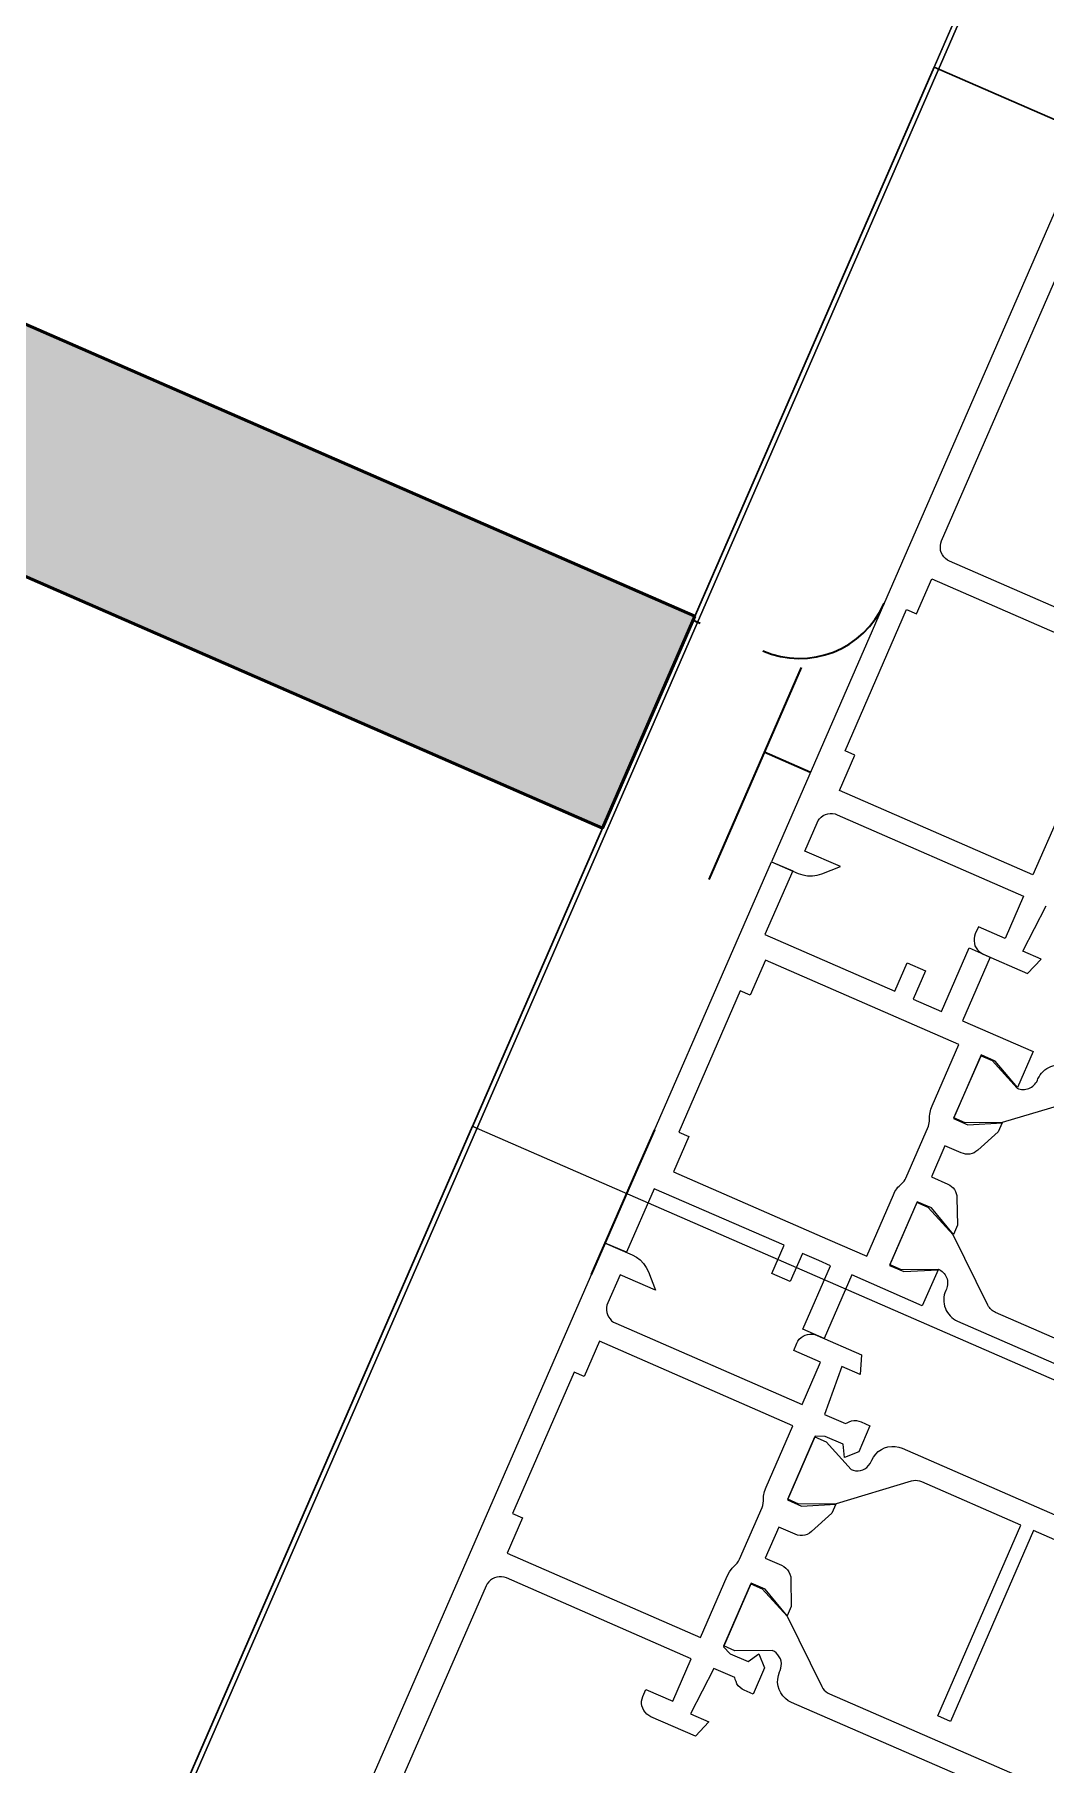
# Model space of a CAD drawing. Header units: millimetres. Extents: x -37281 to 954596, y -59787 to 956680.
# Drawn here: x 868566.2 to 868631.8, y -17724.1 to -17611.8 of the extents above; entities that cross this region are included whole.
import ezdxf

# ---------------------------------------------------------------- set-up
doc = ezdxf.new("R2010")
doc.units = ezdxf.units.MM
doc.header["$MEASUREMENT"] = 0
doc.linetypes.add('Dot & Dashed', pattern=[670.277762, 352.777767, -176.388884, 0, -141.111112])
for name, color, linetype, lineweight in [('0_Pen_No__2', 8, 'Continuous', 15), ('0_Pen_No__6', 7, 'Continuous', 35), ('New_A-20-M_Roof_Pen_No__93', 8, 'Continuous', 13), ('New_A-25-M_Curtain_Wall_Pen_No__90', 8, 'Continuous', 20), ('New_A-25-M_Wall_Ext_Pen_No__87', 8, 'Continuous', 20), ('New_ArchiCAD Windows_Pen_No__1', 7, 'Continuous', 13), ('New_ArchiCAD Windows_Pen_No__3', 7, 'Continuous', 18)]:
    doc.layers.add(name, color=color, linetype=linetype, lineweight=lineweight)
for name, color, linetype, lineweight, true_color in [('0_Pen_No__40', 7, 'Continuous', 35, 0x2a2a2a), ('New_A-25-M_Curtain_Wall_Pen_No__69', 7, 'Continuous', 20, 0x606060), ('New_A-25-M_Wall_Int_Pen_No__107', 7, 'Continuous', 15, 0xa6a6a6), ('New_A-25-M_Wall_Int_Pen_No__27', 7, 'Continuous', 50, 0x2a2a2a), ('New_ArchiCAD Windows_Pen_No__23', 7, 'Continuous', 30, 0x2a2a2a)]:
    doc.layers.add(name, color=color, linetype=linetype, lineweight=lineweight, true_color=true_color)
for name, color, linetype in [('New_A-20-M_Roof', 7, 'Continuous'), ('New_A-25-M_Curtain_Wall', 7, 'Continuous'), ('New_A-25-M_Wall_Ext', 7, 'Continuous'), ('New_A-25-M_Wall_Int', 7, 'Continuous'), ('New_ArchiCAD Windows', 7, 'Continuous')]:
    doc.layers.add(name, color=color, linetype=linetype)

# ---------------------------------------------------------------- blocks, each defined once
blk = doc.blocks.new('Wall_243_2', base_point=(874395.1, -4631.3))
at = {"layer": 'New_A-25-M_Wall_Ext_Pen_No__87', "linetype": 'Continuous', "flags": 128}
blk.add_lwpolyline([(874303.43, -4591.33), (866444.97, -22613.27)], dxfattribs=at)
blk = doc.blocks.new('Wall_245_2', base_point=(874285.09, -4632.6))
at = {"layer": 'New_A-25-M_Wall_Ext_Pen_No__87', "linetype": 'Continuous', "flags": 128}
blk.add_lwpolyline([(866444.68, -22613.14), (869168.27, -16367.08)], dxfattribs=at)
blk = doc.blocks.new('Triple Window 19_2')
at = {"layer": 'New_ArchiCAD Windows_Pen_No__1', "linetype": 'Continuous'}
for p, q in [((-1175, -0.5), (-1175, 0)), ((1175, -0.5), (1175, 0)), ((-1175, -190), (-1175, -0.5)), ((1175, -190), (1175, -0.5))]:
    blk.add_line(p, q, dxfattribs=at)
at = {"layer": 'New_ArchiCAD Windows_Pen_No__23', "linetype": 'Continuous'}
for p, q in [((-1175, 0), (-1125, 0)), ((1100, -190), (1100, 0)), ((1100, 0), (1175, 0))]:
    blk.add_line(p, q, dxfattribs=at)
at = {"layer": 'New_ArchiCAD Windows_Pen_No__3', "linetype": 'Continuous'}
blk.add_line((812.5, 0), (1100, 0), dxfattribs=at)
blk = doc.blocks.new('Wall_353_2', base_point=(874468.42, -4712.54))
at = {"layer": 'New_ArchiCAD Windows', "color": 251, "linetype": 'Continuous', "lineweight": 20, "true_color": 0x606060, "xscale": -1, "zscale": 1000, "rotation": 66.44041158399281}
for p in [(869064.25, -16605.64), (868124.95, -18759.75)]:
    blk.add_blockref('Triple Window 19_2', p, dxfattribs=at)
blk = doc.blocks.new('Wall_376_2', base_point=(868609.04, -17649.59))
at = {"layer": 'New_A-25-M_Wall_Int_Pen_No__107', "linetype": 'Continuous'}
blk.add_hatch(color=256, dxfattribs=at).paths.add_polyline_path([(868609.04, -17649.59), (868432.41, -17572.57), (868440.16, -17592.31), (868603.04, -17663.34)])
at = {"layer": 'New_A-25-M_Wall_Int_Pen_No__27', "linetype": 'Continuous', "flags": 128}
for points in [[(868609.04, -17649.59), (868432.41, -17572.57)], [(868440.16, -17592.31), (868603.04, -17663.34)], [(868603.04, -17663.34), (868609.04, -17649.59)]]:
    blk.add_lwpolyline(points, dxfattribs=at)
blk = doc.blocks.new('Morph_2_2', base_point=(864302.5, 0))
at = {"layer": 'New_A-20-M_Roof_Pen_No__93', "linetype": 'Continuous', "flags": 128}
blk.add_lwpolyline([(866367.03, -22792.01), (874315.32, -4564.06)], dxfattribs=at)
blk = doc.blocks.new('Beam_8_2', base_point=(874303.43, -4591.33))
at = {"layer": 'New_A-25-M_Curtain_Wall_Pen_No__69', "linetype": 'Dot & Dashed'}
blk.add_line((874303.43, -4591.33), (866444.97, -22613.27), dxfattribs=at)
at = {"layer": 'New_A-25-M_Curtain_Wall_Pen_No__90', "linetype": 'Continuous'}
blk.add_line((874303.43, -4591.33), (866444.97, -22613.27), dxfattribs=at)

msp = doc.modelspace()

# ---------------------------------------------------------------- linework, layer by layer
at = {"layer": '0_Pen_No__2', "linetype": 'Continuous', "flags": 128}
for points in [[(868634.8, -17617.86), (868614.01, -17665.52), (868615.75, -17666.28), (868616.05, -17666.38), (868616.36, -17666.44), (868616.67, -17666.44), (868616.98, -17666.4), (868617.28, -17666.31), (868618.49, -17665.83), (868616.17, -17664.83), (868616.97, -17662.99), (868617.05, -17662.85), (868617.14, -17662.73), (868617.25, -17662.62), (868617.38, -17662.53), (868617.52, -17662.46), (868617.67, -17662.42), (868617.83, -17662.39), (868617.98, -17662.4), (868618.14, -17662.42), (868618.29, -17662.48), (868630.39, -17667.75), (868629.19, -17670.5), (868627.45, -17669.74), (868627.25, -17670.2), (868627.2, -17670.35), (868627.17, -17670.5), (868627.17, -17670.66), (868627.19, -17670.82), (868627.23, -17670.97), (868627.3, -17671.11), (868627.39, -17671.24), (868627.5, -17671.35), (868627.63, -17671.44), (868627.76, -17671.52), (868630.65, -17672.78), (868631.53, -17671.85), (868630.33, -17671.33), (868631.85, -17668.39)], [(868637.58, -17651.25), (868625.57, -17646.02), (868625.44, -17645.94), (868625.31, -17645.85), (868625.2, -17645.73), (868625.11, -17645.61), (868625.04, -17645.46), (868625, -17645.31), (868624.98, -17645.16), (868624.98, -17645), (868625.01, -17644.85), (868625.06, -17644.7), (868632.85, -17626.83)], [(868582.44, -17737.94), (868603.22, -17690.27), (868604.96, -17691.03), (868605.24, -17691.18), (868605.49, -17691.37), (868605.71, -17691.59), (868605.88, -17691.85), (868606.02, -17692.13), (868606.49, -17693.33), (868604.18, -17692.33), (868603.38, -17694.16), (868603.33, -17694.31), (868603.3, -17694.46), (868603.3, -17694.62), (868603.32, -17694.77), (868603.37, -17694.92), (868603.44, -17695.06), (868603.53, -17695.19), (868603.63, -17695.31), (868603.76, -17695.4), (868603.9, -17695.47), (868616, -17700.75), (868617.2, -17698), (868615.46, -17697.24), (868615.66, -17696.78), (868615.73, -17696.64), (868615.82, -17696.52), (868615.94, -17696.41), (868616.07, -17696.32), (868616.21, -17696.25), (868616.36, -17696.21), (868616.51, -17696.18), (868616.67, -17696.19), (868616.82, -17696.21), (868616.97, -17696.27), (868619.86, -17697.52), (868619.78, -17698.8), (868618.58, -17698.28), (868617.46, -17701.39), (868618.82, -17701.98), (868618.92, -17701.94), (868619.06, -17701.87), (868619.21, -17701.82), (868619.37, -17701.8), (868619.53, -17701.8), (868619.68, -17701.83), (868619.83, -17701.88), (868620.41, -17702.13), (868619.68, -17703.83), (868618.75, -17704.19), (868618.66, -17703.33), (868617.5, -17702.82), (868616.85, -17702.81), (868615.05, -17706.94), (868615.96, -17707.34), (868618.2, -17707.22), (868617.94, -17707.81), (868616.62, -17709), (868616.49, -17709.1), (868616.34, -17709.18), (868616.19, -17709.23), (868616.03, -17709.25), (868615.87, -17709.25), (868615.7, -17709.23), (868615.55, -17709.17), (868614.49, -17708.71), (868613.61, -17710.73), (868614.67, -17711.19), (868614.81, -17711.27), (868614.94, -17711.37), (868615.06, -17711.49), (868615.15, -17711.62), (868615.21, -17711.77), (868615.26, -17711.93), (868615.27, -17712.09), (868615.3, -17713.86), (868615.04, -17714.46), (868613.6, -17712.74), (868612.69, -17712.34), (868610.89, -17716.47), (868611.34, -17716.94), (868612.5, -17717.44), (868613.2, -17716.93), (868613.56, -17717.85), (868612.82, -17719.55), (868612.24, -17719.29), (868612.1, -17719.22), (868611.97, -17719.12), (868611.86, -17719.01), (868611.77, -17718.88), (868611.71, -17718.74), (868611.66, -17718.59), (868611.63, -17718.48), (868610.27, -17717.89), (868608.75, -17720.83), (868609.95, -17721.35), (868609.07, -17722.27), (868606.18, -17721.02), (868606.04, -17720.94), (868605.92, -17720.85), (868605.81, -17720.73), (868605.72, -17720.61), (868605.65, -17720.46), (868605.6, -17720.31), (868605.58, -17720.16), (868605.58, -17720), (868605.61, -17719.85), (868605.66, -17719.7), (868605.86, -17719.24), (868607.6, -17720), (868608.8, -17717.25), (868596.8, -17712.01), (868596.65, -17711.96), (868596.49, -17711.94), (868596.34, -17711.93), (868596.18, -17711.95), (868596.03, -17712), (868595.89, -17712.07), (868595.76, -17712.16), (868595.65, -17712.27), (868595.55, -17712.39), (868595.48, -17712.53), (868587.68, -17730.41)], [(868637.46, -17711.74), (868631.03, -17708.94), (868625.63, -17721.32), (868624.81, -17720.96), (868630.2, -17708.58), (868623.77, -17705.78), (868623.64, -17705.73), (868623.5, -17705.7), (868623.36, -17705.69), (868623.23, -17705.7), (868623.09, -17705.73), (868618.21, -17707.19), (868615.8, -17707.21), (868615.07, -17706.89), (868616.83, -17702.86), (868617.56, -17703.18), (868619.18, -17704.97), (868619.32, -17705.02), (868619.48, -17705.05), (868619.64, -17705.05), (868619.79, -17705.03), (868619.94, -17704.99), (868620.08, -17704.92), (868620.21, -17704.83), (868620.32, -17704.72), (868620.42, -17704.59), (868620.49, -17704.46), (868620.53, -17704.36), (868620.64, -17704.16), (868620.78, -17703.97), (868620.95, -17703.81), (868621.15, -17703.67), (868621.36, -17703.57), (868621.58, -17703.5), (868621.82, -17703.47), (868622.05, -17703.47), (868622.28, -17703.51), (868622.51, -17703.59), (868635.83, -17709.4)], [(868628.6, -17725.88), (868615.31, -17720.09), (868615.1, -17719.98), (868614.92, -17719.84), (868614.75, -17719.67), (868614.62, -17719.47), (868614.52, -17719.26), (868614.45, -17719.04), (868614.41, -17718.8), (868614.42, -17718.57), (868614.46, -17718.34), (868614.54, -17718.11), (868614.58, -17718.02), (868614.63, -17717.87), (868614.65, -17717.72), (868614.66, -17717.56), (868614.64, -17717.41), (868614.59, -17717.26), (868614.52, -17717.12), (868614.43, -17716.99), (868614.32, -17716.87), (868614.2, -17716.78), (868614.06, -17716.71), (868611.64, -17716.74), (868610.91, -17716.42), (868612.67, -17712.39), (868613.4, -17712.71), (868615.03, -17714.49), (868617.28, -17719.06), (868617.35, -17719.18), (868617.44, -17719.29), (868617.54, -17719.38), (868617.65, -17719.46), (868617.78, -17719.53), (868631.46, -17725.49)]]:
    msp.add_lwpolyline(points, dxfattribs=at)
for points in [[(868636.98, -17652.63), (868635.24, -17656.61), (868635.14, -17656.9), (868635.09, -17657.2), (868635.07, -17657.51), (868635.07, -17657.66), (868635.04, -17657.8), (868634.99, -17657.94), (868633.53, -17661.3), (868633.46, -17661.43), (868633.37, -17661.55), (868633.26, -17661.66), (868633.05, -17661.87), (868632.87, -17662.12), (868632.73, -17662.39), (868630.99, -17666.38), (868618.43, -17660.9), (868619.43, -17658.61), (868618.79, -17658.33), (868622.78, -17649.16), (868623.43, -17649.44), (868624.42, -17647.15)], [(868609.4, -17715.88), (868611.14, -17711.89), (868611.28, -17711.62), (868611.47, -17711.37), (868611.68, -17711.16), (868611.79, -17711.05), (868611.87, -17710.93), (868611.94, -17710.8), (868613.41, -17707.44), (868613.46, -17707.3), (868613.48, -17707.16), (868613.49, -17707.01), (868613.5, -17706.7), (868613.56, -17706.4), (868613.66, -17706.11), (868615.4, -17702.13), (868602.84, -17696.65), (868601.84, -17698.94), (868601.2, -17698.66), (868597.2, -17707.83), (868597.84, -17708.11), (868596.85, -17710.4)]]:
    msp.add_lwpolyline(points, close=True, dxfattribs=at)
for points in [[(868617.09, -17691.41), (868616.02, -17690.94), (868615.22, -17692.77), (868614.03, -17692.25), (868614.83, -17690.42), (868606.4, -17686.75), (868604.6, -17690.87), (868603.22, -17690.27), (868614.01, -17665.52), (868615.39, -17666.12), (868613.59, -17670.25), (868622.02, -17673.92), (868622.82, -17672.09), (868624.01, -17672.61), (868623.21, -17674.44), (868625.05, -17675.24), (868626.85, -17671.12), (868628.22, -17671.72), (868626.42, -17675.84), (868631.01, -17677.84), (868629.99, -17680.18), (868628.55, -17678.46), (868627.64, -17678.06), (868625.84, -17682.19), (868626.76, -17682.59), (868628.99, -17682.47), (868628.73, -17683.06), (868627.41, -17684.25, -0.294108), (868626.34, -17684.42), (868625.28, -17683.96), (868624.4, -17685.98), (868625.46, -17686.44, -0.294108), (868626.06, -17687.34), (868626.09, -17689.11), (868625.83, -17689.71), (868624.4, -17687.99), (868623.48, -17687.59), (868621.68, -17691.72), (868622.6, -17692.12), (868624.83, -17692), (868623.81, -17694.34), (868619.23, -17692.34), (868617.43, -17696.47), (868616.06, -17695.87), (868617.85, -17691.74)], [(868617.65, -17690.02), (868620.2, -17691.13), (868621.93, -17687.14, -0.112281), (868622.47, -17686.41, 0.112281), (868622.74, -17686.05), (868624.2, -17682.69, 0.112281), (868624.28, -17682.26, -0.112281), (868624.45, -17681.36), (868626.19, -17677.38), (868613.63, -17671.9), (868612.63, -17674.19), (868611.99, -17673.91), (868607.99, -17683.08), (868608.64, -17683.36), (868607.64, -17685.65)], [(868651.45, -17688.5, 0.414214), (868651.97, -17689.82), (868654.38, -17689.78), (868655.12, -17690.1), (868653.36, -17694.13), (868652.62, -17693.81), (868651, -17692.03), (868648.75, -17687.47, 0.176327), (868648.25, -17687), (868634.56, -17681.03, 0.176327), (868633.88, -17680.99), (868629, -17682.44), (868626.59, -17682.46), (868625.86, -17682.14), (868627.62, -17678.11), (868628.35, -17678.43), (868629.97, -17680.22, 0.414214), (868631.28, -17679.71), (868631.32, -17679.61, -0.414214), (868633.3, -17678.84), (868650.71, -17686.43, -0.414214), (868651.49, -17688.41)], [(868645.53, -17702.07, -0.414214), (868646.85, -17701.55), (868648.47, -17703.35), (868649.2, -17703.67), (868650.96, -17699.63), (868650.23, -17699.31), (868647.82, -17699.33), (868642.94, -17700.79, -0.176327), (868642.25, -17700.74), (868628.57, -17694.78, -0.176327), (868628.07, -17694.31), (868625.82, -17689.74), (868624.19, -17687.96), (868623.46, -17687.64), (868621.7, -17691.67), (868622.43, -17691.99), (868624.85, -17691.96, -0.414214), (868625.37, -17693.27), (868625.33, -17693.36, 0.414214), (868626.1, -17695.34), (868643.52, -17702.93, 0.414214), (868645.49, -17702.16)]]:
    msp.add_lwpolyline(points, format="xyb", close=True, dxfattribs=at)
at = {"layer": '0_Pen_No__40', "linetype": 'Continuous'}
for p, q in [((868615.94, -17652.92), (868609.95, -17666.67)), ((868616.54, -17659.73), (868613.54, -17658.42)), ((868605.23, -17685.67), (868606.43, -17682.92)), ((868602.33, -17692.31), (868605.23, -17685.67))]:
    msp.add_line(p, q, dxfattribs=at)
msp.add_arc((868615.84, -17646.33), 6, 246.4404, 336.4404, dxfattribs=at)
at = {"layer": '0_Pen_No__6', "linetype": 'Continuous'}
msp.add_line((868609.38, -17650.06), (868608.92, -17649.86), dxfattribs=at)

# ---------------------------------------------------------------- block references
at = {"layer": 'New_A-20-M_Roof', "linetype": 'Continuous', "lineweight": 0}
msp.add_blockref('Morph_2_2', (864302.5, 0), dxfattribs=at)
at = {"layer": 'New_A-25-M_Curtain_Wall', "color": 8, "lineweight": 20}
msp.add_blockref('Beam_8_2', (874303.43, -4591.33), dxfattribs=at)
at = {"layer": 'New_A-25-M_Wall_Ext', "color": 250, "lineweight": 50, "true_color": 0x2a2a2a}
for name, p in [('Wall_245_2', (874285.09, -4632.6)), ('Wall_353_2', (874468.42, -4712.54)), ('Wall_243_2', (874395.1, -4631.3))]:
    msp.add_blockref(name, p, dxfattribs=at)
at = {"layer": 'New_A-25-M_Wall_Int', "color": 250, "lineweight": 50, "true_color": 0x2a2a2a}
msp.add_blockref('Wall_376_2', (868609.04, -17649.59), dxfattribs=at)

doc.saveas('drawing.dxf')
